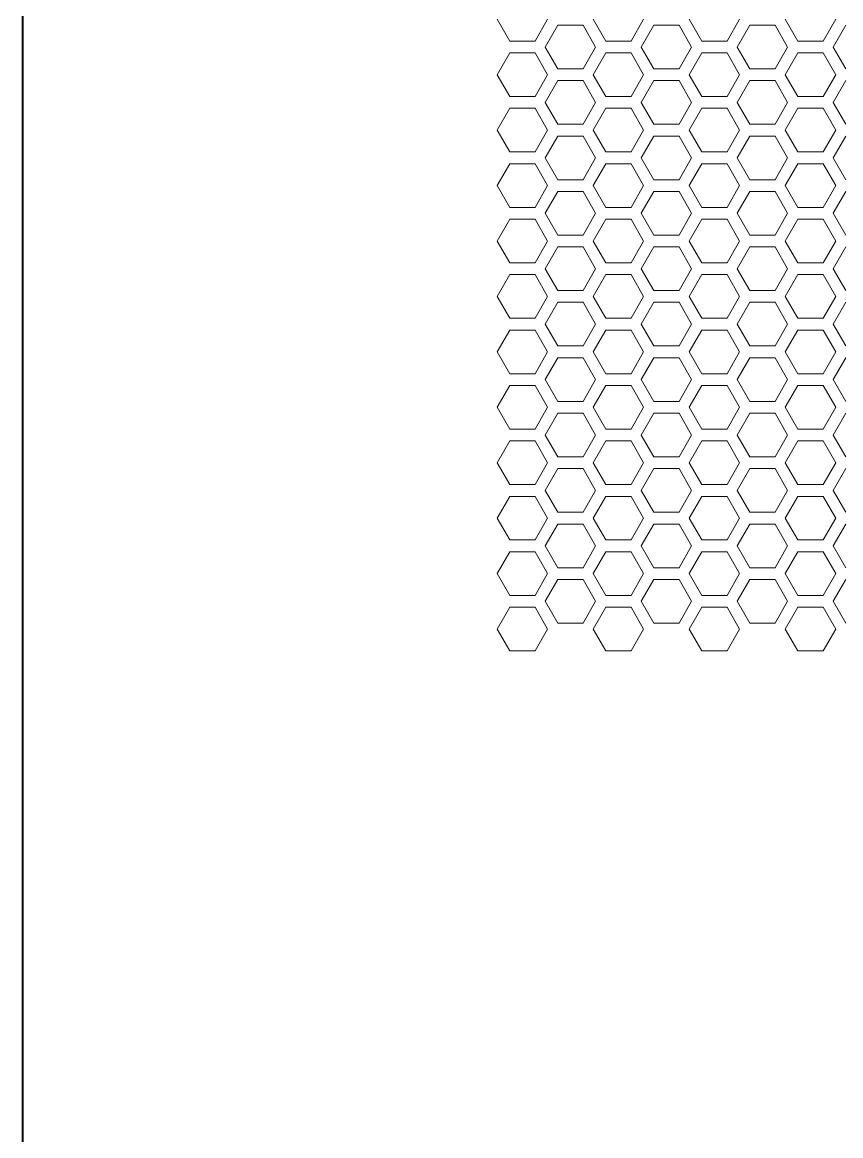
# Model space of a CAD drawing. Header units: millimetres. Extents: x 0 to 140, y -17 to 195.
# Drawn here: x 0 to 8.84, y 11.75 to 23.78 of the extents above; entities that cross this region are included whole.
import ezdxf

# ---------------------------------------------------------------- set-up
doc = ezdxf.new("R2010")
doc.units = ezdxf.units.MM
doc.layers.add('4203-42785_1_0', color=7, linetype='Continuous')

# ---------------------------------------------------------------- blocks, each defined once
blk = doc.blocks.new('a')
at = {"layer": '4203-42785_1_0', "color": 0, "linetype": 'ByBlock', "lineweight": 9}
for p, q in [((1506.8194, 362.7257), (1506.9262, 362.5409)), ((1507.1396, 362.5409), (1507.2464, 362.7257)), ((1507.3328, 362.6758), (1507.2261, 362.4909)), ((1507.5463, 362.6758), (1507.3328, 362.6758)), ((1507.653, 362.4909), (1507.5463, 362.6758)), ((1507.6327, 362.7257), (1507.7395, 362.5409)), ((1507.9529, 362.5409), (1508.0596, 362.7257)), ((1508.1461, 362.6758), (1508.0394, 362.4909)), ((1508.3595, 362.6758), (1508.1461, 362.6758)), ((1508.4662, 362.4909), (1508.3595, 362.6758)), ((1508.446, 362.7257), (1508.5527, 362.5409)), ((1508.7661, 362.5409), (1508.8728, 362.7257)), ((1508.9594, 362.6758), (1508.8527, 362.4909)), ((1509.1728, 362.6758), (1508.9594, 362.6758)), ((1509.2795, 362.4909), (1509.1728, 362.6758)), ((1509.2593, 362.7257), (1509.366, 362.5409)), ((1509.5794, 362.5409), (1509.6862, 362.7257)), ((1509.7726, 362.6758), (1509.6659, 362.4909)), ((1506.9262, 362.5409), (1507.1396, 362.5409)), ((1507.2261, 362.4909), (1507.3328, 362.3061)), ((1507.5463, 362.3061), (1507.653, 362.4909)), ((1507.7395, 362.5409), (1507.9529, 362.5409)), ((1508.0394, 362.4909), (1508.1461, 362.3061)), ((1508.3595, 362.3061), (1508.4662, 362.4909)), ((1508.5527, 362.5409), (1508.7661, 362.5409)), ((1508.8527, 362.4909), (1508.9594, 362.3061)), ((1509.1728, 362.3061), (1509.2795, 362.4909)), ((1509.366, 362.5409), (1509.5794, 362.5409)), ((1509.6659, 362.4909), (1509.7726, 362.3061)), ((1506.9262, 362.441), (1506.8194, 362.2562)), ((1507.1396, 362.441), (1506.9262, 362.441)), ((1507.2464, 362.2562), (1507.1396, 362.441)), ((1507.7395, 362.441), (1507.6327, 362.2562)), ((1507.9529, 362.441), (1507.7395, 362.441)), ((1508.0596, 362.2562), (1507.9529, 362.441)), ((1508.5527, 362.441), (1508.446, 362.2562)), ((1508.7661, 362.441), (1508.5527, 362.441)), ((1508.8728, 362.2562), (1508.7661, 362.441)), ((1509.366, 362.441), (1509.2593, 362.2562)), ((1509.5794, 362.441), (1509.366, 362.441)), ((1509.6862, 362.2562), (1509.5794, 362.441)), ((1507.3328, 362.3061), (1507.5463, 362.3061)), ((1508.1461, 362.3061), (1508.3595, 362.3061)), ((1508.9594, 362.3061), (1509.1728, 362.3061)), ((1506.8194, 362.2562), (1506.9262, 362.0713)), ((1507.1396, 362.0713), (1507.2464, 362.2562)), ((1507.3328, 362.2063), (1507.2261, 362.0214)), ((1507.5463, 362.2063), (1507.3328, 362.2063)), ((1507.653, 362.0214), (1507.5463, 362.2063)), ((1507.6327, 362.2562), (1507.7395, 362.0713)), ((1507.9529, 362.0713), (1508.0596, 362.2562)), ((1508.1461, 362.2063), (1508.0394, 362.0214)), ((1508.3595, 362.2063), (1508.1461, 362.2063)), ((1508.4662, 362.0214), (1508.3595, 362.2063)), ((1508.446, 362.2562), (1508.5527, 362.0713)), ((1508.7661, 362.0713), (1508.8728, 362.2562)), ((1508.9594, 362.2063), (1508.8527, 362.0214)), ((1509.1728, 362.2063), (1508.9594, 362.2063)), ((1509.2795, 362.0214), (1509.1728, 362.2063)), ((1509.2593, 362.2562), (1509.366, 362.0713)), ((1509.5794, 362.0713), (1509.6862, 362.2562)), ((1509.7726, 362.2063), (1509.6659, 362.0214)), ((1506.9262, 362.0713), (1507.1396, 362.0713)), ((1507.2261, 362.0214), (1507.3328, 361.8365)), ((1507.5463, 361.8365), (1507.653, 362.0214)), ((1507.7395, 362.0713), (1507.9529, 362.0713)), ((1508.0394, 362.0214), (1508.1461, 361.8365)), ((1508.3595, 361.8365), (1508.4662, 362.0214)), ((1508.5527, 362.0713), (1508.7661, 362.0713)), ((1508.8527, 362.0214), (1508.9594, 361.8365)), ((1509.1728, 361.8365), (1509.2795, 362.0214)), ((1509.366, 362.0713), (1509.5794, 362.0713)), ((1509.6659, 362.0214), (1509.7726, 361.8365)), ((1506.9262, 361.9715), (1506.8194, 361.7866)), ((1507.1396, 361.9715), (1506.9262, 361.9715)), ((1507.2464, 361.7866), (1507.1396, 361.9715)), ((1507.7395, 361.9715), (1507.6327, 361.7866)), ((1507.9529, 361.9715), (1507.7395, 361.9715)), ((1508.0596, 361.7866), (1507.9529, 361.9715)), ((1508.5527, 361.9715), (1508.446, 361.7866)), ((1508.7661, 361.9715), (1508.5527, 361.9715)), ((1508.8728, 361.7866), (1508.7661, 361.9715)), ((1509.366, 361.9715), (1509.2593, 361.7866)), ((1509.5794, 361.9715), (1509.366, 361.9715)), ((1509.6862, 361.7866), (1509.5794, 361.9715)), ((1507.3328, 361.8365), (1507.5463, 361.8365)), ((1508.1461, 361.8365), (1508.3595, 361.8365)), ((1508.9594, 361.8365), (1509.1728, 361.8365)), ((1506.8194, 361.7866), (1506.9262, 361.6018)), ((1507.1396, 361.6018), (1507.2464, 361.7866)), ((1507.3328, 361.7367), (1507.2261, 361.5519)), ((1507.5463, 361.7367), (1507.3328, 361.7367)), ((1507.653, 361.5519), (1507.5463, 361.7367)), ((1507.6327, 361.7866), (1507.7395, 361.6018)), ((1507.9529, 361.6018), (1508.0596, 361.7866)), ((1508.1461, 361.7367), (1508.0394, 361.5519)), ((1508.3595, 361.7367), (1508.1461, 361.7367)), ((1508.4662, 361.5519), (1508.3595, 361.7367)), ((1508.446, 361.7866), (1508.5527, 361.6018)), ((1508.7661, 361.6018), (1508.8728, 361.7866)), ((1508.9594, 361.7367), (1508.8527, 361.5519)), ((1509.1728, 361.7367), (1508.9594, 361.7367)), ((1509.2795, 361.5519), (1509.1728, 361.7367)), ((1509.2593, 361.7866), (1509.366, 361.6018)), ((1509.5794, 361.6018), (1509.6862, 361.7866)), ((1509.7726, 361.7367), (1509.6659, 361.5519)), ((1506.9262, 361.6018), (1507.1396, 361.6018)), ((1507.2261, 361.5519), (1507.3328, 361.367)), ((1507.5463, 361.367), (1507.653, 361.5519)), ((1507.7395, 361.6018), (1507.9529, 361.6018)), ((1508.0394, 361.5519), (1508.1461, 361.367)), ((1508.3595, 361.367), (1508.4662, 361.5519)), ((1508.5527, 361.6018), (1508.7661, 361.6018)), ((1508.8527, 361.5519), (1508.9594, 361.367)), ((1509.1728, 361.367), (1509.2795, 361.5519)), ((1509.366, 361.6018), (1509.5794, 361.6018)), ((1509.6659, 361.5519), (1509.7726, 361.367)), ((1506.9262, 361.502), (1506.8194, 361.3171)), ((1507.1396, 361.502), (1506.9262, 361.502)), ((1507.2464, 361.3171), (1507.1396, 361.502)), ((1507.7395, 361.502), (1507.6327, 361.3171)), ((1507.9529, 361.502), (1507.7395, 361.502)), ((1508.0596, 361.3171), (1507.9529, 361.502)), ((1508.5527, 361.502), (1508.446, 361.3171)), ((1508.7661, 361.502), (1508.5527, 361.502)), ((1508.8728, 361.3171), (1508.7661, 361.502)), ((1509.366, 361.502), (1509.2593, 361.3171)), ((1509.5794, 361.502), (1509.366, 361.502)), ((1509.6862, 361.3171), (1509.5794, 361.502)), ((1507.3328, 361.367), (1507.5463, 361.367)), ((1508.1461, 361.367), (1508.3595, 361.367)), ((1508.9594, 361.367), (1509.1728, 361.367)), ((1506.8194, 361.3171), (1506.9262, 361.1322)), ((1507.1396, 361.1322), (1507.2464, 361.3171)), ((1507.3328, 361.2672), (1507.2261, 361.0823)), ((1507.5463, 361.2672), (1507.3328, 361.2672)), ((1507.653, 361.0823), (1507.5463, 361.2672)), ((1507.6327, 361.3171), (1507.7395, 361.1322)), ((1507.9529, 361.1322), (1508.0596, 361.3171)), ((1508.1461, 361.2672), (1508.0394, 361.0823)), ((1508.3595, 361.2672), (1508.1461, 361.2672)), ((1508.4662, 361.0823), (1508.3595, 361.2672)), ((1508.446, 361.3171), (1508.5527, 361.1322)), ((1508.7661, 361.1322), (1508.8728, 361.3171)), ((1508.9594, 361.2672), (1508.8527, 361.0823)), ((1509.1728, 361.2672), (1508.9594, 361.2672)), ((1509.2795, 361.0823), (1509.1728, 361.2672)), ((1509.2593, 361.3171), (1509.366, 361.1322)), ((1509.5794, 361.1322), (1509.6862, 361.3171)), ((1509.7726, 361.2672), (1509.6659, 361.0823)), ((1506.9262, 361.1322), (1507.1396, 361.1322)), ((1507.2261, 361.0823), (1507.3328, 360.8975)), ((1507.5463, 360.8975), (1507.653, 361.0823)), ((1507.7395, 361.1322), (1507.9529, 361.1322)), ((1508.0394, 361.0823), (1508.1461, 360.8975)), ((1508.3595, 360.8975), (1508.4662, 361.0823)), ((1508.5527, 361.1322), (1508.7661, 361.1322)), ((1508.8527, 361.0823), (1508.9594, 360.8975)), ((1509.1728, 360.8975), (1509.2795, 361.0823)), ((1509.366, 361.1322), (1509.5794, 361.1322)), ((1509.6659, 361.0823), (1509.7726, 360.8975)), ((1506.9262, 361.0324), (1506.8194, 360.8475)), ((1507.1396, 361.0324), (1506.9262, 361.0324)), ((1507.2464, 360.8475), (1507.1396, 361.0324)), ((1507.7395, 361.0324), (1507.6327, 360.8475)), ((1507.9529, 361.0324), (1507.7395, 361.0324)), ((1508.0596, 360.8475), (1507.9529, 361.0324)), ((1508.5527, 361.0324), (1508.446, 360.8475)), ((1508.7661, 361.0324), (1508.5527, 361.0324)), ((1508.8728, 360.8475), (1508.7661, 361.0324)), ((1509.366, 361.0324), (1509.2593, 360.8475)), ((1509.5794, 361.0324), (1509.366, 361.0324)), ((1509.6862, 360.8475), (1509.5794, 361.0324)), ((1507.3328, 360.8975), (1507.5463, 360.8975)), ((1508.1461, 360.8975), (1508.3595, 360.8975)), ((1508.9594, 360.8975), (1509.1728, 360.8975)), ((1506.8194, 360.8475), (1506.9262, 360.6627)), ((1507.1396, 360.6627), (1507.2464, 360.8475)), ((1507.3328, 360.7976), (1507.2261, 360.6128)), ((1507.5463, 360.7976), (1507.3328, 360.7976)), ((1507.653, 360.6128), (1507.5463, 360.7976)), ((1507.6327, 360.8475), (1507.7395, 360.6627)), ((1507.9529, 360.6627), (1508.0596, 360.8475)), ((1508.1461, 360.7976), (1508.0394, 360.6128)), ((1508.3595, 360.7976), (1508.1461, 360.7976)), ((1508.4662, 360.6128), (1508.3595, 360.7976)), ((1508.446, 360.8475), (1508.5527, 360.6627)), ((1508.7661, 360.6627), (1508.8728, 360.8475)), ((1508.9594, 360.7976), (1508.8527, 360.6128)), ((1509.1728, 360.7976), (1508.9594, 360.7976)), ((1509.2795, 360.6128), (1509.1728, 360.7976)), ((1509.2593, 360.8475), (1509.366, 360.6627)), ((1509.5794, 360.6627), (1509.6862, 360.8475)), ((1509.7726, 360.7976), (1509.6659, 360.6128)), ((1506.9262, 360.6627), (1507.1396, 360.6627)), ((1507.2261, 360.6128), (1507.3328, 360.4279)), ((1507.5463, 360.4279), (1507.653, 360.6128)), ((1507.7395, 360.6627), (1507.9529, 360.6627)), ((1508.0394, 360.6128), (1508.1461, 360.4279)), ((1508.3595, 360.4279), (1508.4662, 360.6128)), ((1508.5527, 360.6627), (1508.7661, 360.6627)), ((1508.8527, 360.6128), (1508.9594, 360.4279)), ((1509.1728, 360.4279), (1509.2795, 360.6128)), ((1509.366, 360.6627), (1509.5794, 360.6627)), ((1509.6659, 360.6128), (1509.7726, 360.4279)), ((1506.9262, 360.5629), (1506.8194, 360.378)), ((1507.1396, 360.5629), (1506.9262, 360.5629)), ((1507.2464, 360.378), (1507.1396, 360.5629)), ((1507.7395, 360.5629), (1507.6327, 360.378)), ((1507.9529, 360.5629), (1507.7395, 360.5629)), ((1508.0596, 360.378), (1507.9529, 360.5629)), ((1508.5527, 360.5629), (1508.446, 360.378)), ((1508.7661, 360.5629), (1508.5527, 360.5629)), ((1508.8728, 360.378), (1508.7661, 360.5629)), ((1509.366, 360.5629), (1509.2593, 360.378)), ((1509.5794, 360.5629), (1509.366, 360.5629)), ((1509.6862, 360.378), (1509.5794, 360.5629)), ((1507.3328, 360.4279), (1507.5463, 360.4279)), ((1508.1461, 360.4279), (1508.3595, 360.4279)), ((1508.9594, 360.4279), (1509.1728, 360.4279)), ((1506.8194, 360.378), (1506.9262, 360.1931)), ((1507.1396, 360.1931), (1507.2464, 360.378)), ((1507.3328, 360.3281), (1507.2261, 360.1432)), ((1507.5463, 360.3281), (1507.3328, 360.3281)), ((1507.653, 360.1432), (1507.5463, 360.3281)), ((1507.6327, 360.378), (1507.7395, 360.1931)), ((1507.9529, 360.1931), (1508.0596, 360.378)), ((1508.1461, 360.3281), (1508.0394, 360.1432)), ((1508.3595, 360.3281), (1508.1461, 360.3281)), ((1508.4662, 360.1432), (1508.3595, 360.3281)), ((1508.446, 360.378), (1508.5527, 360.1931)), ((1508.7661, 360.1931), (1508.8728, 360.378)), ((1508.9594, 360.3281), (1508.8527, 360.1432)), ((1509.1728, 360.3281), (1508.9594, 360.3281)), ((1509.2795, 360.1432), (1509.1728, 360.3281)), ((1509.2593, 360.378), (1509.366, 360.1931)), ((1509.5794, 360.1931), (1509.6862, 360.378)), ((1509.7726, 360.3281), (1509.6659, 360.1432)), ((1506.9262, 360.1931), (1507.1396, 360.1931)), ((1507.2261, 360.1432), (1507.3328, 359.9584)), ((1507.5463, 359.9584), (1507.653, 360.1432)), ((1507.7395, 360.1931), (1507.9529, 360.1931)), ((1508.0394, 360.1432), (1508.1461, 359.9584)), ((1508.3595, 359.9584), (1508.4662, 360.1432)), ((1508.5527, 360.1931), (1508.7661, 360.1931)), ((1508.8527, 360.1432), (1508.9594, 359.9584)), ((1509.1728, 359.9584), (1509.2795, 360.1432)), ((1509.366, 360.1931), (1509.5794, 360.1931)), ((1509.6659, 360.1432), (1509.7726, 359.9584)), ((1506.9262, 360.0933), (1506.8194, 359.9085)), ((1507.1396, 360.0933), (1506.9262, 360.0933)), ((1507.2464, 359.9085), (1507.1396, 360.0933)), ((1507.7395, 360.0933), (1507.6327, 359.9085)), ((1507.9529, 360.0933), (1507.7395, 360.0933)), ((1508.0596, 359.9085), (1507.9529, 360.0933)), ((1508.5527, 360.0933), (1508.446, 359.9085)), ((1508.7661, 360.0933), (1508.5527, 360.0933)), ((1508.8728, 359.9085), (1508.7661, 360.0933)), ((1509.366, 360.0933), (1509.2593, 359.9085)), ((1509.5794, 360.0933), (1509.366, 360.0933)), ((1509.6862, 359.9085), (1509.5794, 360.0933)), ((1507.3328, 359.9584), (1507.5463, 359.9584)), ((1508.1461, 359.9584), (1508.3595, 359.9584)), ((1508.9594, 359.9584), (1509.1728, 359.9584)), ((1506.8194, 359.9085), (1506.9262, 359.7236)), ((1507.1396, 359.7236), (1507.2464, 359.9085)), ((1507.3328, 359.8585), (1507.2261, 359.6737)), ((1507.5463, 359.8585), (1507.3328, 359.8585)), ((1507.653, 359.6737), (1507.5463, 359.8585)), ((1507.6327, 359.9085), (1507.7395, 359.7236)), ((1507.9529, 359.7236), (1508.0596, 359.9085)), ((1508.1461, 359.8585), (1508.0394, 359.6737)), ((1508.3595, 359.8585), (1508.1461, 359.8585)), ((1508.4662, 359.6737), (1508.3595, 359.8585)), ((1508.446, 359.9085), (1508.5527, 359.7236)), ((1508.7661, 359.7236), (1508.8728, 359.9085)), ((1508.9594, 359.8585), (1508.8527, 359.6737)), ((1509.1728, 359.8585), (1508.9594, 359.8585)), ((1509.2795, 359.6737), (1509.1728, 359.8585)), ((1509.2593, 359.9085), (1509.366, 359.7236)), ((1509.5794, 359.7236), (1509.6862, 359.9085)), ((1509.7726, 359.8585), (1509.6659, 359.6737)), ((1506.9262, 359.7236), (1507.1396, 359.7236)), ((1507.2261, 359.6737), (1507.3328, 359.4888)), ((1507.5463, 359.4888), (1507.653, 359.6737)), ((1507.7395, 359.7236), (1507.9529, 359.7236)), ((1508.0394, 359.6737), (1508.1461, 359.4888)), ((1508.3595, 359.4888), (1508.4662, 359.6737)), ((1508.5527, 359.7236), (1508.7661, 359.7236)), ((1508.8527, 359.6737), (1508.9594, 359.4888)), ((1509.1728, 359.4888), (1509.2795, 359.6737)), ((1509.366, 359.7236), (1509.5794, 359.7236)), ((1509.6659, 359.6737), (1509.7726, 359.4888)), ((1506.9262, 359.6238), (1506.8194, 359.4389)), ((1507.1396, 359.6238), (1506.9262, 359.6238)), ((1507.2464, 359.4389), (1507.1396, 359.6238)), ((1507.7395, 359.6238), (1507.6327, 359.4389)), ((1507.9529, 359.6238), (1507.7395, 359.6238)), ((1508.0596, 359.4389), (1507.9529, 359.6238)), ((1508.5527, 359.6238), (1508.446, 359.4389)), ((1508.7661, 359.6238), (1508.5527, 359.6238)), ((1508.8728, 359.4389), (1508.7661, 359.6238)), ((1509.366, 359.6238), (1509.2593, 359.4389)), ((1509.5794, 359.6238), (1509.366, 359.6238)), ((1509.6862, 359.4389), (1509.5794, 359.6238)), ((1507.3328, 359.4888), (1507.5463, 359.4888)), ((1508.1461, 359.4888), (1508.3595, 359.4888)), ((1508.9594, 359.4888), (1509.1728, 359.4888)), ((1506.8194, 359.4389), (1506.9262, 359.254)), ((1507.1396, 359.254), (1507.2464, 359.4389)), ((1507.3328, 359.389), (1507.2261, 359.2041)), ((1507.5463, 359.389), (1507.3328, 359.389)), ((1507.653, 359.2041), (1507.5463, 359.389)), ((1507.6327, 359.4389), (1507.7395, 359.254)), ((1507.9529, 359.254), (1508.0596, 359.4389)), ((1508.1461, 359.389), (1508.0394, 359.2041)), ((1508.3595, 359.389), (1508.1461, 359.389)), ((1508.4662, 359.2041), (1508.3595, 359.389)), ((1508.446, 359.4389), (1508.5527, 359.254)), ((1508.7661, 359.254), (1508.8728, 359.4389)), ((1508.9594, 359.389), (1508.8527, 359.2041)), ((1509.1728, 359.389), (1508.9594, 359.389)), ((1509.2795, 359.2041), (1509.1728, 359.389)), ((1509.2593, 359.4389), (1509.366, 359.254)), ((1509.5794, 359.254), (1509.6862, 359.4389)), ((1509.7726, 359.389), (1509.6659, 359.2041)), ((1506.9262, 359.254), (1507.1396, 359.254)), ((1507.2261, 359.2041), (1507.3328, 359.0193)), ((1507.5463, 359.0193), (1507.653, 359.2041)), ((1507.7395, 359.254), (1507.9529, 359.254)), ((1508.0394, 359.2041), (1508.1461, 359.0193)), ((1508.3595, 359.0193), (1508.4662, 359.2041)), ((1508.5527, 359.254), (1508.7661, 359.254)), ((1508.8527, 359.2041), (1508.9594, 359.0193)), ((1509.1728, 359.0193), (1509.2795, 359.2041)), ((1509.366, 359.254), (1509.5794, 359.254)), ((1509.6659, 359.2041), (1509.7726, 359.0193)), ((1506.9262, 359.1542), (1506.8194, 358.9694)), ((1507.1396, 359.1542), (1506.9262, 359.1542)), ((1507.2464, 358.9694), (1507.1396, 359.1542)), ((1507.7395, 359.1542), (1507.6327, 358.9694)), ((1507.9529, 359.1542), (1507.7395, 359.1542)), ((1508.0596, 358.9694), (1507.9529, 359.1542)), ((1508.5527, 359.1542), (1508.446, 358.9694)), ((1508.7661, 359.1542), (1508.5527, 359.1542)), ((1508.8728, 358.9694), (1508.7661, 359.1542)), ((1509.366, 359.1542), (1509.2593, 358.9694)), ((1509.5794, 359.1542), (1509.366, 359.1542)), ((1509.6862, 358.9694), (1509.5794, 359.1542)), ((1507.3328, 359.0193), (1507.5463, 359.0193)), ((1508.1461, 359.0193), (1508.3595, 359.0193)), ((1508.9594, 359.0193), (1509.1728, 359.0193)), ((1506.8194, 358.9694), (1506.9262, 358.7845)), ((1507.1396, 358.7845), (1507.2464, 358.9694)), ((1507.3328, 358.9195), (1507.2261, 358.7346)), ((1507.5463, 358.9195), (1507.3328, 358.9195)), ((1507.653, 358.7346), (1507.5463, 358.9195)), ((1507.6327, 358.9694), (1507.7395, 358.7845)), ((1507.9529, 358.7845), (1508.0596, 358.9694)), ((1508.1461, 358.9195), (1508.0394, 358.7346)), ((1508.3595, 358.9195), (1508.1461, 358.9195)), ((1508.4662, 358.7346), (1508.3595, 358.9195)), ((1508.446, 358.9694), (1508.5527, 358.7845)), ((1508.7661, 358.7845), (1508.8728, 358.9694)), ((1508.9594, 358.9195), (1508.8527, 358.7346)), ((1509.1728, 358.9195), (1508.9594, 358.9195)), ((1509.2795, 358.7346), (1509.1728, 358.9195)), ((1509.2593, 358.9694), (1509.366, 358.7845)), ((1509.5794, 358.7845), (1509.6862, 358.9694)), ((1509.7726, 358.9195), (1509.6659, 358.7346)), ((1506.9262, 358.7845), (1507.1396, 358.7845)), ((1507.2261, 358.7346), (1507.3328, 358.5497)), ((1507.5463, 358.5497), (1507.653, 358.7346)), ((1507.7395, 358.7845), (1507.9529, 358.7845)), ((1508.0394, 358.7346), (1508.1461, 358.5497)), ((1508.3595, 358.5497), (1508.4662, 358.7346)), ((1508.5527, 358.7845), (1508.7661, 358.7845)), ((1508.8527, 358.7346), (1508.9594, 358.5497)), ((1509.1728, 358.5497), (1509.2795, 358.7346)), ((1509.366, 358.7845), (1509.5794, 358.7845)), ((1509.6659, 358.7346), (1509.7726, 358.5497)), ((1506.9262, 358.6847), (1506.8194, 358.4998)), ((1507.1396, 358.6847), (1506.9262, 358.6847)), ((1507.2464, 358.4998), (1507.1396, 358.6847)), ((1507.7395, 358.6847), (1507.6327, 358.4998)), ((1507.9529, 358.6847), (1507.7395, 358.6847)), ((1508.0596, 358.4998), (1507.9529, 358.6847)), ((1508.5527, 358.6847), (1508.446, 358.4998)), ((1508.7661, 358.6847), (1508.5527, 358.6847)), ((1508.8728, 358.4998), (1508.7661, 358.6847)), ((1509.366, 358.6847), (1509.2593, 358.4998)), ((1509.5794, 358.6847), (1509.366, 358.6847)), ((1509.6862, 358.4998), (1509.5794, 358.6847)), ((1507.3328, 358.5497), (1507.5463, 358.5497)), ((1508.1461, 358.5497), (1508.3595, 358.5497)), ((1508.9594, 358.5497), (1509.1728, 358.5497)), ((1506.8194, 358.4998), (1506.9262, 358.315)), ((1507.1396, 358.315), (1507.2464, 358.4998)), ((1507.3328, 358.4499), (1507.2261, 358.2651)), ((1507.5463, 358.4499), (1507.3328, 358.4499)), ((1507.653, 358.2651), (1507.5463, 358.4499)), ((1507.6327, 358.4998), (1507.7395, 358.315)), ((1507.9529, 358.315), (1508.0596, 358.4998)), ((1508.1461, 358.4499), (1508.0394, 358.2651)), ((1508.3595, 358.4499), (1508.1461, 358.4499)), ((1508.4662, 358.2651), (1508.3595, 358.4499)), ((1508.446, 358.4998), (1508.5527, 358.315)), ((1508.7661, 358.315), (1508.8728, 358.4998)), ((1508.9594, 358.4499), (1508.8527, 358.2651)), ((1509.1728, 358.4499), (1508.9594, 358.4499)), ((1509.2795, 358.2651), (1509.1728, 358.4499)), ((1509.2593, 358.4998), (1509.366, 358.315)), ((1509.5794, 358.315), (1509.6862, 358.4998)), ((1509.7726, 358.4499), (1509.6659, 358.2651)), ((1506.9262, 358.315), (1507.1396, 358.315)), ((1507.2261, 358.2651), (1507.3328, 358.0802)), ((1507.5463, 358.0802), (1507.653, 358.2651)), ((1507.7395, 358.315), (1507.9529, 358.315)), ((1508.0394, 358.2651), (1508.1461, 358.0802)), ((1508.3595, 358.0802), (1508.4662, 358.2651)), ((1508.5527, 358.315), (1508.7661, 358.315)), ((1508.8527, 358.2651), (1508.9594, 358.0802)), ((1509.1728, 358.0802), (1509.2795, 358.2651)), ((1509.366, 358.315), (1509.5794, 358.315)), ((1509.6659, 358.2651), (1509.7726, 358.0802)), ((1506.9262, 358.2151), (1506.8194, 358.0303)), ((1507.1396, 358.2151), (1506.9262, 358.2151)), ((1507.2464, 358.0303), (1507.1396, 358.2151)), ((1507.7395, 358.2151), (1507.6327, 358.0303)), ((1507.9529, 358.2151), (1507.7395, 358.2151)), ((1508.0596, 358.0303), (1507.9529, 358.2151)), ((1508.5527, 358.2151), (1508.446, 358.0303)), ((1508.7661, 358.2151), (1508.5527, 358.2151)), ((1508.8728, 358.0303), (1508.7661, 358.2151)), ((1509.366, 358.2151), (1509.2593, 358.0303)), ((1509.5794, 358.2151), (1509.366, 358.2151)), ((1509.6862, 358.0303), (1509.5794, 358.2151)), ((1507.3328, 358.0802), (1507.5463, 358.0802)), ((1508.1461, 358.0802), (1508.3595, 358.0802)), ((1508.9594, 358.0802), (1509.1728, 358.0802)), ((1506.8194, 358.0303), (1506.9262, 357.8454)), ((1507.1396, 357.8454), (1507.2464, 358.0303)), ((1507.3328, 357.9804), (1507.2261, 357.7955)), ((1507.5463, 357.9804), (1507.3328, 357.9804)), ((1507.653, 357.7955), (1507.5463, 357.9804)), ((1507.6327, 358.0303), (1507.7395, 357.8454)), ((1507.9529, 357.8454), (1508.0596, 358.0303)), ((1508.1461, 357.9804), (1508.0394, 357.7955)), ((1508.3595, 357.9804), (1508.1461, 357.9804)), ((1508.4662, 357.7955), (1508.3595, 357.9804)), ((1508.446, 358.0303), (1508.5527, 357.8454)), ((1508.7661, 357.8454), (1508.8728, 358.0303)), ((1508.9594, 357.9804), (1508.8527, 357.7955)), ((1509.1728, 357.9804), (1508.9594, 357.9804)), ((1509.2795, 357.7955), (1509.1728, 357.9804)), ((1509.2593, 358.0303), (1509.366, 357.8454)), ((1509.5794, 357.8454), (1509.6862, 358.0303)), ((1509.7726, 357.9804), (1509.6659, 357.7955)), ((1506.9262, 357.8454), (1507.1396, 357.8454)), ((1507.2261, 357.7955), (1507.3328, 357.6106)), ((1507.5463, 357.6106), (1507.653, 357.7955)), ((1507.7395, 357.8454), (1507.9529, 357.8454)), ((1508.0394, 357.7955), (1508.1461, 357.6106)), ((1508.3595, 357.6106), (1508.4662, 357.7955)), ((1508.5527, 357.8454), (1508.7661, 357.8454)), ((1508.8527, 357.7955), (1508.9594, 357.6106)), ((1509.1728, 357.6106), (1509.2795, 357.7955)), ((1509.366, 357.8454), (1509.5794, 357.8454)), ((1509.6659, 357.7955), (1509.7726, 357.6106)), ((1506.9262, 357.7456), (1506.8194, 357.5607)), ((1507.1396, 357.7456), (1506.9262, 357.7456)), ((1507.2464, 357.5607), (1507.1396, 357.7456)), ((1507.7395, 357.7456), (1507.6327, 357.5607)), ((1507.9529, 357.7456), (1507.7395, 357.7456)), ((1508.0596, 357.5607), (1507.9529, 357.7456)), ((1508.5527, 357.7456), (1508.446, 357.5607)), ((1508.7661, 357.7456), (1508.5527, 357.7456)), ((1508.8728, 357.5607), (1508.7661, 357.7456)), ((1509.366, 357.7456), (1509.2593, 357.5607)), ((1509.5794, 357.7456), (1509.366, 357.7456)), ((1509.6862, 357.5607), (1509.5794, 357.7456)), ((1507.3328, 357.6106), (1507.5463, 357.6106)), ((1508.1461, 357.6106), (1508.3595, 357.6106)), ((1508.9594, 357.6106), (1509.1728, 357.6106)), ((1506.8194, 357.5607), (1506.9262, 357.3759)), ((1507.1396, 357.3759), (1507.2464, 357.5607)), ((1507.6327, 357.5607), (1507.7395, 357.3759)), ((1507.9529, 357.3759), (1508.0596, 357.5607)), ((1508.446, 357.5607), (1508.5527, 357.3759)), ((1508.7661, 357.3759), (1508.8728, 357.5607)), ((1509.2593, 357.5607), (1509.366, 357.3759)), ((1509.5794, 357.3759), (1509.6862, 357.5607)), ((1506.9262, 357.3759), (1507.1396, 357.3759)), ((1507.7395, 357.3759), (1507.9529, 357.3759)), ((1508.5527, 357.3759), (1508.7661, 357.3759)), ((1509.366, 357.3759), (1509.5794, 357.3759))]:
    blk.add_line(p, q, dxfattribs=at)

msp = doc.modelspace()

# ---------------------------------------------------------------- linework, layer by layer
at = {"color": 0, "linetype": 'ByBlock', "lineweight": 15}
for p, q in [((0, 0.313), (0, 194.996)), ((0.01, 0.327), (0.01, 194.996))]:
    msp.add_line(p, q, dxfattribs=at)
at = {"color": 0, "linetype": 'ByBlock', "lineweight": 18}
msp.add_line((0, 0), (0, 194.996), dxfattribs=at)

# ---------------------------------------------------------------- block references
at = {"lineweight": 15, "xscale": 1.275468447124703, "yscale": 1.275468447124703, "zscale": 1.275468447124703}
msp.add_blockref('a', (-1916.77, -438.836), dxfattribs=at)

doc.saveas('drawing.dxf')
